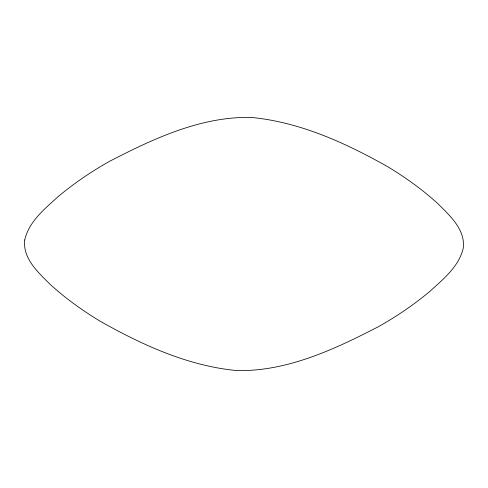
<?xml version="1.0" encoding="UTF-8"?>
<svg xmlns="http://www.w3.org/2000/svg" width="488" height="488" viewBox="0 0 488 488"><rect width="100%" height="100%" fill="white"/><g stroke="black" fill="none" stroke-linecap="round" stroke-linejoin="round"><path stroke-width="0.73" d="M24.717 240.004C22.613 258.555 38.192 272.45 50.136 284.315C65.514 298.388 82.551 310.569 100.369 321.348C142.588 345.132 188.325 366.049 237.083 370.599C287.231 371.527 334.329 349.402 377.974 326.923C396.543 316.578 414.178 304.543 430.453 290.872C443.635 278.813 459.159 266.253 463.283 247.995C465.387 229.445 449.808 215.55 437.864 203.685C422.486 189.612 405.449 177.431 387.631 166.652C345.412 142.868 299.675 121.951 250.917 117.401C200.769 116.473 153.671 138.598 110.026 161.077C91.457 171.422 73.822 183.457 57.547 197.128C44.365 209.187 28.841 221.747 24.717 240.004"/></g></svg>
